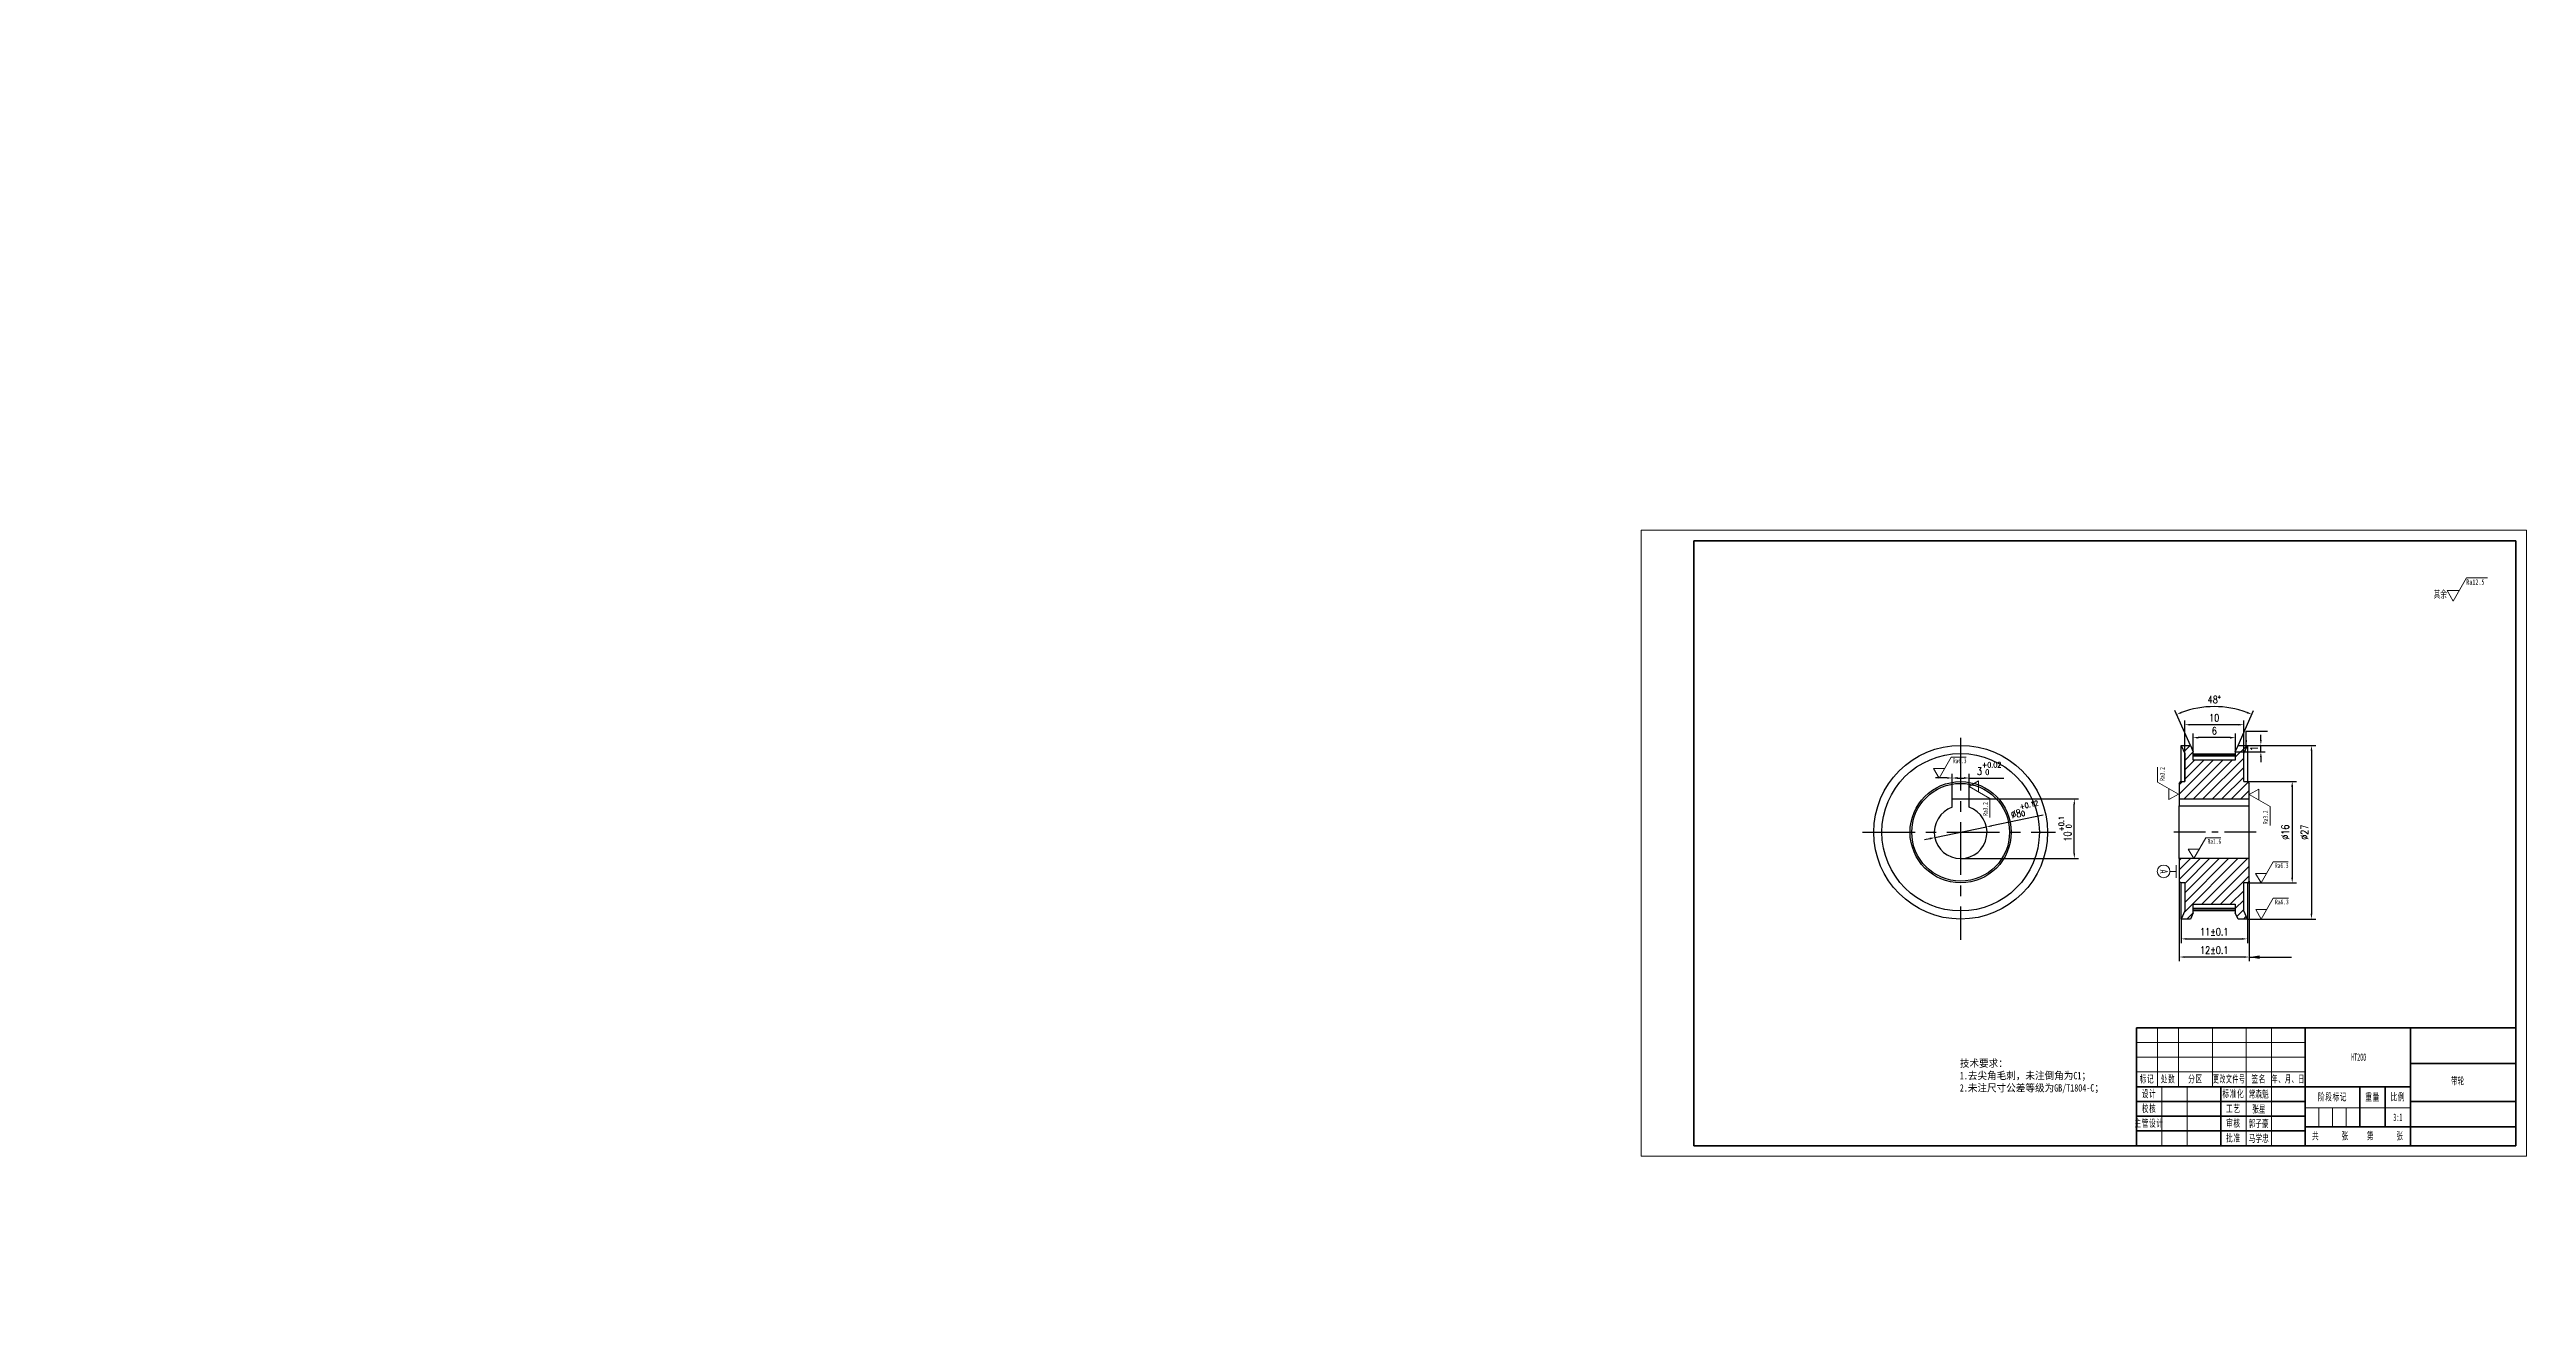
# Model space of a CAD drawing. Header units: millimetres. Extents: x 324 to 1499, y -9 to 583.
import ezdxf
from ezdxf import colors
from ezdxf.entities.mleader import LeaderData, LeaderLine
from ezdxf.enums import TextEntityAlignment as Align
from ezdxf.math import Vec2, Vec3

# ---------------------------------------------------------------- set-up
doc = ezdxf.new("R2010")
doc.units = ezdxf.units.MM
doc.header["$LTSCALE"] = 20
doc.linetypes.add('CENTER', pattern=[2, 1.25, -0.25, 0.25, -0.25])
doc.linetypes.add('HIDDEN', pattern=[1.905, 1.27, -0.635])
doc.layers.get('0').update_dxf_attribs({"lineweight": 30})
for name, color, linetype in [('2细线层', 4, 'Continuous'), ('3中心线层', 1, 'CENTER'), ('5剖面线层', 2, 'Continuous'), ('7标注层', 4, 'Continuous')]:
    doc.layers.add(name, color=color, linetype=linetype)
for name, color, linetype, lineweight in [('尺寸线', 4, 'Continuous', 25), ('尺寸线层', 220, 'Continuous', 18), ('文字', 7, 'Continuous', 25), ('粗实线', 7, 'Continuous', 13), ('粗实线层', 7, 'Continuous', 35), ('细实线', 250, 'Continuous', 0), ('细实线层', 7, 'Continuous', 18)]:
    doc.layers.add(name, color=color, linetype=linetype, lineweight=lineweight)
doc.styles.add('PC_TEXTSTYLE', font='hyswlongfangsong.ttf', dxfattribs={"width": 0.8})
doc.styles.add('PC_TEXTSTYLE1', font='isocp.shx', dxfattribs={"bigfont": 'hzfs.shx'})
doc.styles.get("Standard").update_dxf_attribs({"font": 'isocp.shx', "width": 0.707, "bigfont": 'hztxt.shx'})
doc.styles.add('TH_GBDIM', font='romans.shx', dxfattribs={"width": 0.8, "bigfont": 'gbcbig.shx'})
doc.styles.add('标准', font='hyswlongfangsong.ttf', dxfattribs={"width": 0.667})
doc.dimstyles.get("Standard").update_dxf_attribs({"dimtxt": 0.18, "dimasz": 0.18, "dimexe": 0.18, "dimexo": 0.0625, "dimgap": 0.09, "dimtad": 0, "dimtih": 1, "dimtoh": 1, "dimdec": 4, "dimzin": 0, "dimdsep": 46, "dimtxsty": 'Standard', "dimcen": 0.09, "dimadec": 0, "dimazin": 0, "dimtfac": 1, "dimtdec": 4, "dimtofl": 0, "dimtmove": 0, "dimatfit": 3, "dimfxl": 0, "dimtolj": 1, "dimtzin": 0, "dimarcsym": 0})
doc.dimstyles.new('TH_GBDIM', dxfattribs={"dimscale": 2, "dimtxt": 3.5, "dimasz": 2.5, "dimexe": 2, "dimexo": 0, "dimgap": 1.5, "dimtad": 1, "dimdec": 1, "dimzin": 0, "dimdsep": 46, "dimtxsty": 'TH_GBDIM', "dimcen": 2.5, "dimclrd": 130, "dimclre": 130, "dimclrt": 3, "dimadec": 0, "dimazin": 0, "dimtfac": 0.714286, "dimtdec": 1, "dimtmove": 0, "dimatfit": 3, "dimfxl": 0, "dimtzin": 0, "dimlwd": -1, "dimlwe": -1, "dimarcsym": 0})

# ---------------------------------------------------------------- blocks, each defined once
blk = doc.blocks.new('*D10')
at = {"layer": '2细线层', "color": 130}
for p, q in [((1226.6, 227.5), (1226.6, 239.4)), ((1229.1, 237.4), (1232.1, 237.4)), ((1234.6, 227.5), (1234.6, 239.4)), ((1234.6, 237.4), (1251.1, 237.4))]:
    blk.add_line(p, q, dxfattribs=at)
at = {"layer": '2细线层', "color": 130, "lineweight": 35}
for points in [[(1229.1, 237.9), (1229.1, 237), (1226.6, 237.4)], [(1232.1, 237.9), (1232.1, 237), (1234.6, 237.4)]]:
    blk.add_solid(points, dxfattribs=at)
at = {"layer": 'Defpoints', "color": 0, "lineweight": 35}
for p in [(1234.6, 237.4), (1226.6, 227.5), (1234.6, 227.5)]:
    blk.add_point(p, dxfattribs=at)
at = {"layer": '2细线层', "color": 3, "insert": (1244.1, 241.9), "char_height": 3.5, "attachment_point": 5, "style": 'TH_GBDIM'}
blk.add_mtext('3{\\H1x;{}{\\H0.7143x;\\S+0.02^  0;}{{}}}', dxfattribs=at)
blk = doc.blocks.new('*D11')
at = {"layer": '2细线层', "color": 130}
for p, q in [((1234.6, 227.5), (1286.5, 227.5)), ((1284.5, 201.7), (1284.5, 225)), ((1230.6, 199.2), (1286.5, 199.2))]:
    blk.add_line(p, q, dxfattribs=at)
at = {"layer": '2细线层', "color": 130, "lineweight": 35}
for points in [[(1284.1, 225), (1284.9, 225), (1284.5, 227.5)], [(1284.1, 201.7), (1284.9, 201.7), (1284.5, 199.2)]]:
    blk.add_solid(points, dxfattribs=at)
at = {"layer": 'Defpoints', "color": 0, "lineweight": 35}
for p in [(1234.6, 227.5), (1284.5, 227.5), (1230.6, 199.2)]:
    blk.add_point(p, dxfattribs=at)
at = {"layer": '2细线层', "color": 3, "insert": (1280.1, 213.3), "char_height": 3.5, "attachment_point": 5, "rotation": 90, "style": 'TH_GBDIM'}
blk.add_mtext('10{\\H1x;{}{\\H0.7143x;\\S+0.1^  0;}{{}}}', dxfattribs=at)
blk = doc.blocks.new('*D12')
at = {"layer": '2细线层', "color": 130}
for p, q in [((1366.6, 235.7), (1389.9, 235.7)), ((1387.9, 233.2), (1387.9, 190.2)), ((1366.6, 187.7), (1389.9, 187.7))]:
    blk.add_line(p, q, dxfattribs=at)
at = {"layer": '2细线层', "color": 130, "lineweight": -3}
for points in [[(1387.4, 233.2), (1388.3, 233.2), (1387.9, 235.7)], [(1387.4, 190.2), (1388.3, 190.2), (1387.9, 187.7)]]:
    blk.add_solid(points, dxfattribs=at)
at = {"layer": 'Defpoints', "color": 0, "lineweight": -3}
for p in [(1366.6, 235.7), (1366.6, 187.7), (1387.9, 187.7)]:
    blk.add_point(p, dxfattribs=at)
at = {"layer": '2细线层', "color": 3, "insert": (1384.6, 211.7), "char_height": 3.5, "attachment_point": 5, "rotation": 90, "style": 'TH_GBDIM'}
blk.add_mtext('%%C16', dxfattribs=at)
blk = doc.blocks.new('*D14')
at = {"layer": '2细线层', "color": 130}
for p, q in [((1366.6, 252.9), (1399, 252.9)), ((1397, 250.4), (1397, 173)), ((1366.6, 170.5), (1399, 170.5))]:
    blk.add_line(p, q, dxfattribs=at)
at = {"layer": '2细线层', "color": 130, "lineweight": 35}
for points in [[(1396.6, 250.4), (1397.4, 250.4), (1397, 252.9)], [(1396.6, 173), (1397.4, 173), (1397, 170.5)]]:
    blk.add_solid(points, dxfattribs=at)
at = {"layer": 'Defpoints', "color": 0, "lineweight": 35}
for p in [(1366.6, 252.9), (1366.6, 170.5), (1397, 170.5)]:
    blk.add_point(p, dxfattribs=at)
at = {"layer": '2细线层', "color": 3, "insert": (1393.7, 211.7), "char_height": 3.5, "attachment_point": 5, "rotation": 90, "style": 'TH_GBDIM'}
blk.add_mtext('%%C27', dxfattribs=at)
blk = doc.blocks.new('*D15')
at = {"layer": '2细线层', "color": 130}
for p, q in [((1335.2, 170.5), (1335.2, 159.1)), ((1366.6, 170.5), (1366.6, 159.1)), ((1337.7, 161.1), (1364.1, 161.1))]:
    blk.add_line(p, q, dxfattribs=at)
at = {"layer": '2细线层', "color": 130, "lineweight": -3}
for points in [[(1337.7, 161.5), (1337.7, 160.7), (1335.2, 161.1)], [(1364.1, 161.5), (1364.1, 160.7), (1366.6, 161.1)]]:
    blk.add_solid(points, dxfattribs=at)
at = {"layer": 'Defpoints', "color": 0, "lineweight": -3}
for p in [(1335.2, 170.5), (1366.6, 170.5), (1366.6, 161.1)]:
    blk.add_point(p, dxfattribs=at)
at = {"layer": '2细线层', "color": 3, "insert": (1350.9, 164.4), "char_height": 3.5, "attachment_point": 5, "style": 'TH_GBDIM'}
blk.add_mtext('11±0.1', dxfattribs=at)
blk = doc.blocks.new('*D16')
at = {"layer": '2细线层', "color": 130}
for p, q in [((1336.9, 235.7), (1336.9, 264.7)), ((1362.4, 262.7), (1339.4, 262.7)), ((1364.9, 235.7), (1364.9, 264.7))]:
    blk.add_line(p, q, dxfattribs=at)
at = {"layer": '2细线层', "color": 130, "lineweight": 35}
for points in [[(1339.4, 263.1), (1339.4, 262.3), (1336.9, 262.7)], [(1362.4, 263.1), (1362.4, 262.3), (1364.9, 262.7)]]:
    blk.add_solid(points, dxfattribs=at)
at = {"layer": 'Defpoints', "color": 0, "lineweight": 35}
for p in [(1336.9, 262.7), (1336.9, 235.7), (1364.9, 235.7)]:
    blk.add_point(p, dxfattribs=at)
at = {"layer": '2细线层', "color": 3, "insert": (1350.9, 266), "char_height": 3.5, "attachment_point": 5, "style": 'TH_GBDIM'}
blk.add_mtext('10', dxfattribs=at)
blk = doc.blocks.new('*D17')
at = {"layer": '2细线层', "color": 130}
for p, q in [((1340.9, 249.9), (1340.9, 258.6)), ((1360.9, 249.9), (1360.9, 258.6)), ((1358.4, 256.6), (1343.4, 256.6))]:
    blk.add_line(p, q, dxfattribs=at)
at = {"layer": '2细线层', "color": 130, "lineweight": 35}
for points in [[(1343.4, 257), (1343.4, 256.1), (1340.9, 256.6)], [(1358.4, 257), (1358.4, 256.1), (1360.9, 256.6)]]:
    blk.add_solid(points, dxfattribs=at)
at = {"layer": 'Defpoints', "color": 0, "lineweight": 35}
for p in [(1340.9, 256.6), (1340.9, 249.9), (1360.9, 249.9)]:
    blk.add_point(p, dxfattribs=at)
at = {"layer": '2细线层', "color": 3, "insert": (1350.9, 259.8), "char_height": 3.5, "attachment_point": 5, "style": 'TH_GBDIM'}
blk.add_mtext('6', dxfattribs=at)
blk = doc.blocks.new('*D18')
at = {"layer": '2细线层', "color": 130}
for p, q in [((1339.6, 252.9), (1332.2, 269.4)), ((1362.2, 252.9), (1369.5, 269.4))]:
    blk.add_line(p, q, dxfattribs=at)
blk.add_arc((1350.9, 227.3), 44, 69.3542, 110.6458, dxfattribs=at)
at = {"layer": '2细线层', "color": 130, "lineweight": 35}
for points in [[(1335.5, 268.1), (1335.2, 268.9), (1333.1, 267.6)], [(1366.6, 268.9), (1366.2, 268.1), (1368.7, 267.6)]]:
    blk.add_solid(points, dxfattribs=at)
at = {"layer": 'Defpoints', "color": 0, "lineweight": 35}
for p in [(1357, 270.9), (1339.6, 252.9), (1340.9, 249.9), (1360.9, 249.9), (1362.2, 252.9)]:
    blk.add_point(p, dxfattribs=at)
at = {"layer": '2细线层', "color": 3, "insert": (1350.9, 274.6), "char_height": 3.5, "attachment_point": 5, "style": 'TH_GBDIM'}
blk.add_mtext('48°', dxfattribs=at)
blk = doc.blocks.new('*D19')
at = {"layer": '2细线层', "color": 130}
for p, q in [((1360.9, 249.9), (1375, 249.9)), ((1362.2, 252.9), (1375, 252.9)), ((1373, 255.4), (1373, 257.9)), ((1373, 249.9), (1373, 252.9)), ((1373, 247.4), (1373, 244.9))]:
    blk.add_line(p, q, dxfattribs=at)
at = {"layer": '2细线层', "color": 130, "lineweight": -3}
for points in [[(1372.6, 255.4), (1373.4, 255.4), (1373, 252.9)], [(1372.6, 247.4), (1373.4, 247.4), (1373, 249.9)]]:
    blk.add_solid(points, dxfattribs=at)
at = {"layer": 'Defpoints', "color": 0, "lineweight": -3}
for p in [(1360.9, 249.9), (1362.2, 252.9), (1373, 252.9)]:
    blk.add_point(p, dxfattribs=at)
at = {"layer": '2细线层', "color": 3, "insert": (1369.8, 251.4), "char_height": 3.5, "attachment_point": 5, "rotation": 90, "style": 'TH_GBDIM'}
blk.add_mtext('1', dxfattribs=at)
blk = doc.blocks.new('$CAXA_TITLE_151E506F$')
at = {"layer": '粗实线层'}
for p, q in [((0, 56), (-180, 56)), ((-180, 56), (-180, 0)), ((-100, 56), (-100, 0)), ((-50, 56), (-50, 0)), ((0, 0), (0, 56)), ((0, 39), (-50, 39)), ((-50, 28), (-180, 28)), ((-140, 28), (-140, 0)), ((-74, 28), (-74, 9)), ((-62, 28), (-62, 9)), ((-100, 21), (-180, 21)), ((-100, 14), (-180, 14)), ((0, 21), (-50, 21)), ((-100, 7), (-180, 7)), ((0, 0), (-180, 0)), ((0, 9), (-100, 9))]:
    blk.add_line(p, q, dxfattribs=at)
at = {"layer": '细实线层'}
for p, q in [((-100, 49), (-180, 49)), ((-170, 56), (-170, 28)), ((-160, 56), (-160, 28)), ((-144, 56), (-144, 28)), ((-128, 56), (-128, 0)), ((-116, 56), (-116, 0)), ((-100, 42), (-180, 42)), ((-100, 35), (-180, 35)), ((-168, 28), (-168, 0)), ((-156, 28), (-156, 0)), ((-50, 18), (-100, 18)), ((-93.5, 18), (-93.5, 9)), ((-87, 18), (-87, 9)), ((-80.5, 18), (-80.5, 9))]:
    blk.add_line(p, q, dxfattribs=at)
at = {"layer": '尺寸线层', "char_height": 3.5, "attachment_point": 5, "line_spacing_factor": 0.963108, "style": '标准'}
for s, insert, width in [('\\T1.1;标记', (-175, 31.5), 18), ('\\T1.1;设计', (-174, 24.5), 22), ('\\T1.1;处数', (-165, 31.5), 18), ('\\T1.1;分区', (-152, 31.5), 30), ('\\T1.1;{\\W0.592404;更改文件号}', (-136, 31.5), 30), ('\\T1.1;标准化', (-134, 24.5), 22), ('\\T1.1;签名', (-122, 31.5), 22), ('\\T1.1;{\\W0.605422;年、月、日}', (-108, 31.5), 30), ('\\T1.1;阶段标记', (-87, 23), 50), ('\\T1.1;重量', (-68, 23), 22), ('\\T1.1;比例', (-56, 23), 22), ('{\\T1.1;主管设计}', (-174, 10.5), 22), ('{\\T1.1;校核}', (-174, 17.5), 22), ('\\T1.1;工艺', (-134, 17.5), 22), ('\\T1.1;审核', (-134, 10.5), 22), ('\\T1.1;批准', (-134, 3.5), 22), ('\\T1.1;共', (-95, 4.5), 8), ('\\T1.1;张', (-81, 4.5), 8), ('\\T1.1;第', (-69, 4.5), 8), ('\\T1.1;张', (-55, 4.5), 8)]:
    blk.add_mtext(s, dxfattribs=dict(at, insert=insert, width=width))
at = {"layer": '尺寸线层', "style": '标准'}
for tag, height, width, p in [('标记C', 3.63, 0.664996, (-175, 52.5)), ('标记B', 3.63, 0.664996, (-175, 45.5)), ('处数C', 3.63, 0.664996, (-165, 52.5)), ('处数B', 3.63, 0.664996, (-165, 45.5)), ('分区C', 3.63, 0.667, (-152, 52.5)), ('分区B', 3.63, 0.667, (-152, 45.5)), ('更改文件号C', 3.63, 0.498314, (-136, 52.5)), ('更改文件号B', 3.63, 0.498314, (-136, 45.5)), ('更改签名C', 3.63, 0.447537, (-122, 52.5)), ('更改签名B', 3.63, 0.447537, (-122, 45.5)), ('更改日期C', 3.63, 0.610278, (-108, 52.5)), ('更改日期B', 3.63, 0.610278, (-108, 45.5)), ('单位名称', 5.19, 0.667, (-25, 47.5)), ('标记A', 3.63, 0.664996, (-175, 38.5)), ('处数A', 3.63, 0.664996, (-165, 38.5)), ('分区A', 3.63, 0.667, (-152, 38.5)), ('更改文件号A', 3.63, 0.498314, (-136, 38.5)), ('更改签名A', 3.63, 0.447537, (-122, 38.5)), ('更改日期A', 3.63, 0.610278, (-108, 38.5)), ('材料名称', 5.19, 0.667, (-75, 42)), ('设计', 3.63, 0.667, (-162, 24.5)), ('设计日期', 3.63, 0.667, (-148, 24.5)), ('标准化', 3.63, 0.667, (-122, 24.5)), ('标准化日期', 3.63, 0.554163, (-108, 24.5)), ('图纸名称', 5.19, 0.667, (-25, 30)), ('主管设计', 3.63, 0.667, (-162, 10.5)), ('校核', 3.63, 0.667, (-162, 17.5)), ('审核日期', 3.63, 0.667, (-148, 17.5)), ('审核日期', 3.63, 0.667, (-148, 10.5)), ('工艺', 3.63, 0.667, (-122, 17.5)), ('审核', 3.63, 0.667, (-122, 10.5)), ('工艺日期', 3.63, 0.667, (-108, 17.5)), ('审核日期', 3.63, 0.667, (-108, 10.5)), ('阶段标记S', 3.63, 0.223769, (-96.7, 13.5)), ('阶段标记A', 3.63, 0.223769, (-90.2, 13.5)), ('阶段标记B', 3.63, 0.223769, (-83.7, 13.5)), ('阶段标记C', 3.63, 0.223769, (-77.2, 13.5)), ('重量', 3.63, 0.667, (-68, 13.5)), ('图纸比例', 3.63, 0.510551, (-56, 13.5)), ('图纸编号', 5.19, 0.667, (-25, 15)), ('批准', 3.63, 0.667, (-122, 3.5)), ('批准日期', 3.63, 0.667, (-108, 3.5)), ('页数', 3.63, 0.667, (-88, 4.5)), ('页码', 3.63, 0.667, (-62, 4.5)), ('投影符号', 3.63, 0.667, (-25, 4.5))]:
    blk.add_attdef(tag, text='', height=height, dxfattribs=dict(at, width=width)).set_placement(p, align=Align.MIDDLE_CENTER)
blk = doc.blocks.new('*D25')
at = {"layer": '2细线层', "color": 130}
for p, q in [((1218.4, 209.2), (1242.8, 214.2)), ((1269.8, 219.8), (1245.3, 214.7)), ((1215.9, 208.6), (1213.5, 208.1))]:
    blk.add_line(p, q, dxfattribs=at)
at = {"layer": '2细线层', "color": 130, "lineweight": 35}
for points in [[(1245.2, 215.1), (1245.4, 214.3), (1242.8, 214.2)], [(1215.8, 209.1), (1216, 208.2), (1218.4, 209.2)]]:
    blk.add_solid(points, dxfattribs=at)
at = {"layer": 'Defpoints', "color": 0, "lineweight": 35}
for p in [(1242.8, 214.2), (1218.4, 209.2)]:
    blk.add_point(p, dxfattribs=at)
at = {"layer": '2细线层', "color": 3, "insert": (1261, 222.5), "char_height": 3.5, "attachment_point": 5, "rotation": 11.7251, "style": 'TH_GBDIM'}
blk.add_mtext('∅8{\\H0.7x;\\S+0.12^ 0;}', dxfattribs=at)
blk = doc.blocks.new('*D32')
at = {"layer": '2细线层', "color": 130}
for p, q in [((1334.3, 188.5), (1334.3, 150.5)), ((1367.5, 188.5), (1367.5, 150.5)), ((1365, 152.5), (1336.8, 152.5))]:
    blk.add_line(p, q, dxfattribs=at)
at = {"layer": '2细线层', "color": 130, "lineweight": 35}
for points in [[(1336.8, 152.9), (1336.8, 152.1), (1334.3, 152.5)], [(1365, 152.9), (1365, 152.1), (1367.5, 152.5)]]:
    blk.add_solid(points, dxfattribs=at)
at = {"layer": 'Defpoints', "color": 0, "lineweight": 35}
for p in [(1334.3, 188.5), (1367.5, 188.5), (1334.3, 152.5)]:
    blk.add_point(p, dxfattribs=at)
at = {"layer": '2细线层', "color": 3, "insert": (1350.9, 155.8), "char_height": 3.5, "attachment_point": 5, "style": 'TH_GBDIM'}
blk.add_mtext('12±0.1', dxfattribs=at)

msp = doc.modelspace()

# ---------------------------------------------------------------- hatches: boundary and pattern name
at = {"layer": '5剖面线层'}
h = msp.add_hatch(dxfattribs=at)
h.set_pattern_fill('ANSI31', color=256, style=0)
h.paths.add_polyline_path([(1364.88, 249.05), (1366.59, 252.89), (1362.21, 252.89), (1360.88, 249.89), (1360.88, 245.87), (1340.88, 245.87), (1340.88, 249.89), (1339.56, 252.89), (1335.18, 252.89), (1336.88, 249.05), (1336.88, 235.69), (1335.08, 235.69), (1334.28, 234.89), (1334.28, 227.49), (1367.48, 227.49), (1367.48, 234.89), (1366.68, 235.69), (1364.88, 235.69)])
h.paths.add_polyline_path([(1367.48, 199.19), (1334.28, 199.19), (1334.28, 188.49), (1335.08, 187.69), (1336.88, 187.69), (1336.88, 174.34), (1335.18, 170.5), (1339.56, 170.5), (1340.88, 173.49), (1340.88, 177.51), (1360.88, 177.51), (1360.88, 173.49), (1362.21, 170.5), (1366.59, 170.5), (1364.88, 174.34), (1364.88, 187.69), (1366.68, 187.69), (1367.48, 188.49)])

# ---------------------------------------------------------------- linework, layer by layer
for p, q in [((1335.18, 252.89), (1336.88, 249.05)), ((1335.18, 252.89), (1339.56, 252.89)), ((1335.18, 235.69), (1335.18, 252.89)), ((1336.88, 249.05), (1336.88, 235.69)), ((1339.56, 252.89), (1340.88, 249.89)), ((1340.88, 245.87), (1340.88, 249.89)), ((1360.88, 248.77), (1340.88, 248.77)), ((1340.88, 248.51), (1360.88, 248.51)), ((1340.88, 247.93), (1360.88, 247.93)), ((1360.88, 249.89), (1362.21, 252.89)), ((1360.88, 249.89), (1360.88, 245.87)), ((1362.21, 252.89), (1366.59, 252.89)), ((1364.88, 249.05), (1366.59, 252.89)), ((1364.88, 235.69), (1364.88, 249.05)), ((1366.59, 252.89), (1366.59, 235.69)), ((1334.28, 234.89), (1335.08, 235.69)), ((1335.08, 235.69), (1336.88, 235.69)), ((1360.88, 245.87), (1340.88, 245.87)), ((1364.88, 235.69), (1366.68, 235.69)), ((1366.68, 235.69), (1367.48, 234.89)), ((1226.59, 223.54), (1226.59, 227.49)), ((1226.59, 227.49), (1234.59, 227.49)), ((1234.59, 223.54), (1234.59, 227.49)), ((1334.28, 234.89), (1334.28, 224.19)), ((1334.28, 227.49), (1367.48, 227.49)), ((1334.28, 199.19), (1334.28, 224.19)), ((1334.28, 224.19), (1367.48, 224.19)), ((1367.48, 224.19), (1367.48, 234.89)), ((1367.48, 199.19), (1367.48, 224.19)), ((1334.28, 199.19), (1334.28, 188.49)), ((1367.48, 199.19), (1334.28, 199.19)), ((1335.08, 187.69), (1334.28, 188.49)), ((1367.48, 188.49), (1366.68, 187.69)), ((1367.48, 188.49), (1367.48, 199.19)), ((1336.88, 187.69), (1335.08, 187.69)), ((1335.18, 170.5), (1335.18, 187.69)), ((1336.88, 187.69), (1336.88, 174.34)), ((1340.88, 177.51), (1360.88, 177.51)), ((1340.88, 173.49), (1340.88, 177.51)), ((1360.88, 177.51), (1360.88, 173.49)), ((1366.68, 187.69), (1364.88, 187.69)), ((1364.88, 174.34), (1364.88, 187.69)), ((1366.59, 187.69), (1366.59, 170.5)), ((1336.88, 174.34), (1335.18, 170.5)), ((1339.56, 170.5), (1335.18, 170.5)), ((1340.88, 173.49), (1339.56, 170.5)), ((1360.88, 175.45), (1340.88, 175.45)), ((1340.88, 174.88), (1360.88, 174.88)), ((1340.88, 174.61), (1360.88, 174.61)), ((1362.21, 170.5), (1360.88, 173.49)), ((1366.59, 170.5), (1362.21, 170.5)), ((1366.59, 170.5), (1364.88, 174.34))]:
    msp.add_line(p, q)
at = {"color": 7, "linetype": 'HIDDEN', "lineweight": 18}
msp.add_line((1230.59, 160.61), (1230.59, 166.96), dxfattribs=at)
for radius in [41.2, 37.35, 24, 23.2]:
    msp.add_circle((1230.59, 211.69), radius)
msp.add_arc((1230.59, 211.69), 12.5, 108.66292, 71.33708)
at = {"layer": '2细线层', "color": 0, "lineweight": 35}
for p, q in [((1493.99, 349.97), (1103.99, 349.97)), ((1103.99, 349.97), (1103.99, 62.97)), ((1493.99, 62.97), (1493.99, 349.97)), ((1103.99, 62.97), (1493.99, 62.97))]:
    msp.add_line(p, q, dxfattribs=at)
at = {"layer": '3中心线层'}
for p, q in [((1230.59, 256.42), (1230.59, 160.61)), ((1184.01, 211.69), (1275.53, 211.69))]:
    msp.add_line(p, q, dxfattribs=at)
at = {"layer": '3中心线层', "ltscale": 0.6}
msp.add_line((1370.72, 211.69), (1331.14, 211.69), dxfattribs=at)
at = {"layer": '尺寸线'}
for p, q in [((1366.08, 259.72), (1376.08, 259.72)), ((1377.48, 152.44), (1387.48, 152.44))]:
    msp.add_line(p, q, dxfattribs=at)
at = {"layer": '粗实线', "color": 0}
msp.add_line((1332.87, 196.1), (1332.87, 190.1), dxfattribs=at)
at = {"layer": '细实线', "color": 0}
for p, q in [((1498.99, 354.97), (1078.99, 354.97)), ((1078.99, 354.97), (1078.99, 57.97)), ((1498.99, 57.97), (1498.99, 354.97)), ((1464.22, 321.34), (1470.57, 332.34)), ((1470.57, 332.34), (1480.57, 332.34)), ((1461.33, 326.34), (1464.22, 321.34)), ((1467.1, 326.34), (1461.33, 326.34)), ((1220.33, 237.42), (1226.05, 247.32)), ((1226.05, 247.32), (1233.22, 247.32)), ((1217.74, 241.92), (1220.33, 237.42)), ((1222.93, 241.92), (1217.74, 241.92)), ((1239.09, 236.06), (1234.59, 233.47)), ((1239.09, 230.87), (1239.09, 236.06)), ((1323.98, 235.49), (1323.98, 242.62)), ((1333.88, 229.78), (1323.98, 235.49)), ((1234.59, 233.47), (1244.49, 227.75)), ((1244.49, 227.75), (1244.49, 218.75)), ((1329.38, 232.37), (1329.38, 227.18)), ((1329.38, 227.18), (1333.88, 229.78)), ((1371.98, 232.14), (1367.48, 229.54)), ((1367.48, 229.54), (1377.38, 223.83)), ((1371.98, 226.94), (1371.98, 232.14)), ((1377.38, 223.83), (1377.38, 214.83)), ((1338.54, 203.69), (1341.14, 199.19)), ((1343.74, 203.69), (1338.54, 203.69)), ((1341.14, 199.19), (1346.86, 209.09)), ((1346.86, 209.09), (1354.03, 209.09)), ((1332.87, 193.1), (1329.87, 193.1)), ((1370.5, 192.19), (1373.09, 187.69)), ((1375.69, 192.19), (1370.5, 192.19)), ((1373.09, 187.69), (1378.81, 197.59)), ((1378.81, 197.59), (1385.98, 197.59)), ((1373.16, 170.5), (1378.88, 180.4)), ((1378.88, 180.4), (1386.05, 180.4)), ((1370.56, 175), (1373.16, 170.5)), ((1375.76, 175), (1370.56, 175)), ((1078.99, 57.97), (1498.99, 57.97))]:
    msp.add_line(p, q, dxfattribs=at)
msp.add_circle((1326.87, 193.1), 3, dxfattribs=at)

# ---------------------------------------------------------------- block references
at = {"layer": '粗实线层'}
ref = msp.add_blockref('$CAXA_TITLE_151E506F$', (1493.99, 62.97), dxfattribs=at)
ref.add_attrib('图纸比例', '3:1', dxfattribs={"layer": '尺寸线层', "height": 3.5, "style": '标准', "width": 0.667}).set_placement((1437.99, 76.47), align=Align.MIDDLE_CENTER)
ref.add_attrib('审核', '郭子豪', dxfattribs={"layer": '尺寸线层', "height": 3.5, "style": '标准', "width": 0.667}).set_placement((1371.92, 73.47), align=Align.MIDDLE_CENTER)
ref.add_attrib('工艺', '张星', dxfattribs={"layer": '尺寸线层', "height": 3.5, "style": '标准', "width": 0.667}).set_placement((1372.03, 80.37), align=Align.MIDDLE_CENTER)
ref.add_attrib('标准化', '常森魁', dxfattribs={"layer": '尺寸线层', "height": 3.5, "style": '标准', "width": 0.667}).set_placement((1371.99, 87.47), align=Align.MIDDLE_CENTER)
ref.add_attrib('批准', '马学忠', dxfattribs={"layer": '尺寸线层', "height": 3.5, "style": '标准', "width": 0.667}).set_placement((1371.99, 66.47), align=Align.MIDDLE_CENTER)

# ---------------------------------------------------------------- texts
at = {"layer": '2细线层', "color": 111, "insert": (324, 583), "char_height": 8, "width": 9.5238, "attachment_point": 1, "style": 'PC_TEXTSTYLE'}
msp.add_mtext('\\f|b0|i0|c1|p0;\\W1.0000000000;\\T1.0000000000;\\o\\l', dxfattribs=at)
at = {"layer": '2细线层', "color": 111, "char_height": 8, "width": 9.5238, "attachment_point": 1, "style": 'PC_TEXTSTYLE'}
for insert, rotation in [((789, 332.97), 269.7932), ((416.03, -9), 180.19962)]:
    msp.add_mtext('\\f|b0|i0|c1|p0;\\W1.0000000000;\\T1.0000000000;\\o\\l', dxfattribs=dict(at, insert=insert, rotation=rotation))
at = {"layer": '2细线层', "color": 0, "lineweight": 35, "insert": (1230.2, 103.84), "char_height": 3.5, "attachment_point": 1, "style": 'PC_TEXTSTYLE1'}
msp.add_mtext_dynamic_manual_height_columns('{\\fHYSWLongFangSong|b0|i0|c134|p2;技术要求：\\P1.去尖角毛刺，未注倒角为C1；\\P2.未注尺寸公差等级为GB/T1804-C；}', width=71.0715, gutter_width=25, heights=[0], dxfattribs=at)
at = {"layer": '尺寸线层', "color": 0, "insert": (1454.99, 326.39), "char_height": 3.5, "width": 21.0272, "attachment_point": 1, "line_spacing_factor": 1.15057, "style": '标准'}
msp.add_mtext('其余', dxfattribs=at)
at = {"layer": '尺寸线层', "color": 0, "char_height": 3.5, "attachment_point": 1, "line_spacing_factor": 1.15057, "style": '标准'}
for s, insert in [('HT200', (1415.83, 106.78)), ('带轮', (1463.19, 95.51))]:
    msp.add_mtext_dynamic_manual_height_columns(s, width=21.0272, gutter_width=12.5, heights=[0], dxfattribs=dict(at, insert=insert))
at = {"layer": '文字', "color": 0, "attachment_point": 1}
for s, insert, char_height, width in [('{\\fSimSun|b0|i0|c134|p2;Ra12.5}', (1470.44, 331.64), 2.5, 5.7199), ('{\\fSimSun|b0|i0|c134|p2;Ra6.3}', (1226.9, 246.7), 2.25, 5.1479), ('{\\fSimSun|b0|i0|c134|p2;Ra1.6}', (1347.71, 208.47), 2.25, 5.1479), ('{\\fSimSun|b0|i0|c134|p2;Ra6.3}', (1379.66, 196.97), 2.25, 5.1479), ('{\\fSimSun|b0|i0|c134|p2;Ra6.3}', (1379.73, 179.77), 2.25, 5.1479)]:
    msp.add_mtext(s, dxfattribs=dict(at, insert=insert, char_height=char_height, width=width))
at = {"layer": '文字', "color": 0}
for s, insert, char_height, width, attachment_point, rotation in [('{\\fSimSun|b0|i0|c134|p2;Ra3.2}', (1325.07, 236.1), 2.25, 5.1479, 1, 90), ('{\\fSimSun|b0|i0|c134|p2;Ra3.2}', (1241.14, 219.49), 2.25, 5.1479, 1, 90), ('{\\fSimSun|b0|i0|c134|p2;Ra3.2}', (1374.03, 215.57), 2.25, 5.1479, 1, 90), ('{\\fSimSun|b0|i0|c134|p2;A}', (1326.95, 193.06), 3.6, 3.0636, 5, 270)]:
    msp.add_mtext(s, dxfattribs=dict(at, insert=insert, char_height=char_height, width=width, attachment_point=attachment_point, rotation=rotation))

# ---------------------------------------------------------------- dimensions: what is measured, and where the dimension line sits
at = {"layer": '2细线层'}
dim = msp.add_angular_dim_2l(base=(1356.98, 270.91), line1=((1360.88, 249.89), (1362.21, 252.89)), line2=((1339.56, 252.89), (1340.88, 249.89)), dimstyle='TH_GBDIM', override={"dimscale": 1, "dimzin": 8}, dxfattribs=at)
dim.commit()
dim.dimension.update_dxf_attribs({"geometry": '*D18', "text_midpoint": (1350.88, 274.58)})
for base, p1, p2, text, override, picture, middle in [((1336.88, 262.71), (1364.88, 235.69), (1336.88, 235.69), '10', {"dimscale": 1, "dimdec": 0, "dimlfac": 0.333333, "dimzin": 8}, '*D16', (1350.88, 265.96)), ((1340.88, 256.55), (1360.88, 249.89), (1340.88, 249.89), '6', {"dimscale": 1, "dimdec": 0, "dimlfac": 0.333333, "dimzin": 8}, '*D17', (1350.88, 259.8)), ((1334.28, 152.5), (1367.48, 188.48), (1334.28, 188.49), '12±0.1', {"dimscale": 1, "dimlfac": 0.333333, "dimzin": 8}, '*D32', (1350.88, 155.75))]:
    dim = msp.add_linear_dim(base=base, p1=p1, p2=p2, text=text, dimstyle='TH_GBDIM', override=override, dxfattribs=at)
    dim.commit()
    dim.dimension.update_dxf_attribs({"geometry": picture, "text_midpoint": middle})
for base, p1, p2, text, picture, middle in [((1234.59, 237.44), (1226.59, 227.49), (1234.59, 227.49), '3{\\H1x;{}{\\H0.7143x;\\S+0.02^  0;}{{}}}', '*D10', (1244.11, 237.44)), ((1366.59, 161.11), (1335.18, 170.5), (1366.59, 170.5), '11±0.1', '*D15', (1350.88, 161.11))]:
    dim = msp.add_linear_dim(base=base, p1=p1, p2=p2, text=text, dimstyle='TH_GBDIM', override={"dimscale": 1, "dimlfac": 0.333333, "dimzin": 8}, dxfattribs=at)
    dim.commit()
    dim.dimension.update_dxf_attribs({"geometry": picture, "text_midpoint": middle, "dimtype": 160})
dim = msp.add_linear_dim(base=(1373.03, 252.89), p1=(1360.88, 249.89), p2=(1362.21, 252.89), angle=90, dimstyle='TH_GBDIM', override={"dimscale": 1, "dimlfac": 0.333333, "dimzin": 8}, dxfattribs=at)
dim.commit()
dim.dimension.update_dxf_attribs({"geometry": '*D19', "text_midpoint": (1373.03, 251.39), "dimtype": 160})
for base, p1, p2, override, picture, middle in [((1396.97, 170.5), (1366.59, 252.89), (1366.59, 170.5), {"dimscale": 1, "dimdec": 0, "dimlfac": 0.333333, "dimzin": 8}, '*D14', (1393.72, 211.69)), ((1387.87, 187.69), (1366.59, 235.69), (1366.59, 187.69), {"dimscale": 1, "dimlfac": 0.333333, "dimzin": 8}, '*D12', (1384.62, 211.69))]:
    dim = msp.add_linear_dim(base=base, p1=p1, p2=p2, angle=90, text='%%C<>', dimstyle='TH_GBDIM', override=override, dxfattribs=at)
    dim.commit()
    dim.dimension.update_dxf_attribs({"geometry": picture, "text_midpoint": middle})
dim = msp.add_diameter_dim_2p(p1=(1218.36, 209.15), p2=(1242.83, 214.23), text='<>{\\H0.7x;\\S+0.12^ 0;}', dimstyle='TH_GBDIM', override={"dimscale": 1, "dimdec": 0, "dimlfac": 0.333333, "dimzin": 8}, dxfattribs=at)
dim.commit()
dim.dimension.update_dxf_attribs({"geometry": '*D25', "text_midpoint": (1261.91, 218.19), "dimtype": 163})
dim = msp.add_linear_dim(base=(1284.49, 227.49), p1=(1230.59, 199.19), p2=(1234.59, 227.49), angle=90, text='10{\\H1x;{}{\\H0.7143x;\\S+0.1^  0;}{{}}}', dimstyle='TH_GBDIM', override={"dimscale": 1, "dimdec": 0, "dimlfac": 0.333333, "dimzin": 8}, dxfattribs=at)
dim.commit()
dim.dimension.update_dxf_attribs({"geometry": '*D11', "text_midpoint": (1284.49, 213.34), "dimtype": 160})

# ---------------------------------------------------------------- leaders
at = {"layer": '7标注层', "color": 0}
ml = msp.add_multileader_mtext('Standard', dxfattribs=at)
ml.set_content(' ')
ml.set_leader_properties()
ml.build(insert=Vec2(0, 0))
ml.multileader.update_dxf_attribs({"text_right_attachment_type": 6, "dogleg_length": 0.36, "arrow_head_size": 2.4})
ctx = ml.context
ctx.base_point, ctx.char_height, ctx.arrow_head_size, ctx.landing_gap_size, ctx.plane_origin = Vec3(1217.24, 238.64), 2.4, 2.4, 1.2, Vec3(1226.59, 237.44)
ctx.right_attachment, ctx.text_align_type = 6, 2
notes = []
notes.append((ctx, [(0, (1, 1, 0), (1220.53, 237.44), (-1, 0), 0.216, [(0, [(1226.59, 237.44)], 0, [])])]))
ctx.mtext.insert, ctx.mtext.alignment, ctx.mtext.flow_direction = Vec3(1219.12, 239.84), 3, 5
at = {"layer": '尺寸线'}
for points, override in [([(1366.08, 252.89), (1366.08, 259.72)], {"dimasz": 2.5}), ([(1367.48, 152.44), (1377.48, 152.44)], {"dimasz": 5})]:
    msp.add_leader(points, dimstyle='Standard', override=override, dxfattribs=at)
for ctx, leaders in notes:
    for number, flags, end, landing, length, lines in leaders:
        leader = LeaderData()
        leader.index, (leader.has_last_leader_line, leader.has_dogleg_vector, leader.attachment_direction) = number, flags
        leader.last_leader_point, leader.dogleg_vector, leader.dogleg_length = Vec3(end), Vec3(landing), length
        for number, points, colour, breaks in lines:
            line = LeaderLine()
            line.index, line.vertices, line.color, line.breaks = number, Vec3.list(points), colors.encode_raw_color(colour), breaks
            leader.lines.append(line)
        ctx.leaders.append(leader)

doc.saveas('drawing.dxf')
